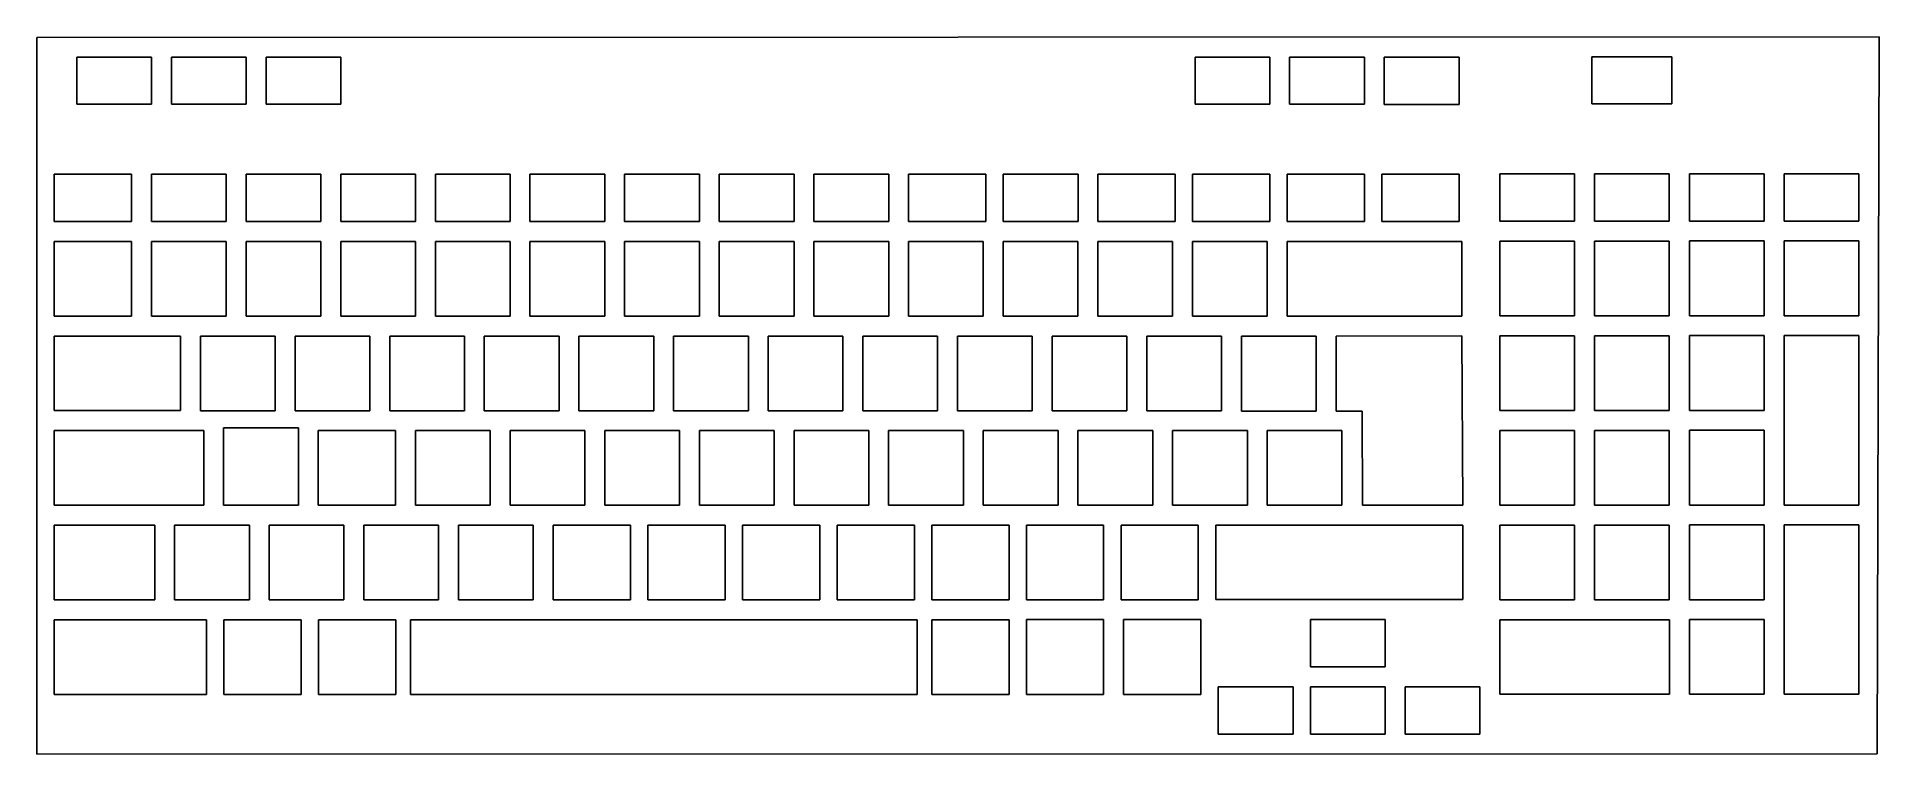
# Model space of a CAD drawing. Extents: x 0 to 369, y 0 to 144.
import ezdxf

# ---------------------------------------------------------------- set-up
doc = ezdxf.new("R2010")
doc.units = 0
doc.layers.add('Calque_2', color=7, linetype='CONTINUOUS')

msp = doc.modelspace()

# ---------------------------------------------------------------- linework, layer by layer
at = {"layer": 'Calque_2', "color": 7}
for p, q in [((0.132292, 0.132317), (0.133085, 143.442883)), ((0.133144, 143.442883), (368.558257, 143.568711)), ((368.558257, 143.568711), (368.188846, 0.198537)), ((8.097128, 139.535443), (23.053369, 139.535443)), ((8.097128, 130.079203), (8.097128, 139.535443)), ((23.053369, 139.535443), (23.053369, 130.079203)), ((27.035916, 139.535443), (41.992157, 139.535443)), ((27.035916, 130.079203), (27.035916, 139.535443)), ((41.992157, 139.535443), (41.992157, 130.079203)), ((45.974699, 139.535443), (60.930939, 139.535443)), ((45.974699, 130.079203), (45.974699, 139.535443)), ((60.930939, 139.535443), (60.930939, 130.079203)), ((231.745877, 139.535442), (246.702118, 139.535442)), ((231.745877, 130.079202), (231.745877, 139.535442)), ((246.702118, 139.535442), (246.702118, 130.079202)), ((250.669872, 139.535442), (265.626113, 139.535442)), ((250.669872, 130.079202), (250.669872, 139.535442)), ((265.626113, 139.535442), (265.626113, 130.079202)), ((269.596894, 139.506237), (284.553134, 139.506237)), ((269.596894, 130.049997), (269.596894, 139.506237)), ((284.553134, 139.506237), (284.553134, 130.049997)), ((311.128593, 139.604913), (327.083399, 139.604913)), ((311.128593, 130.150107), (311.128593, 139.604913)), ((327.083399, 139.604913), (327.083399, 130.150107)), ((23.053369, 130.079203), (8.097128, 130.079203)), ((41.992157, 130.079203), (27.035916, 130.079203)), ((60.930939, 130.079203), (45.974699, 130.079203)), ((246.702118, 130.079202), (231.745877, 130.079202)), ((265.626113, 130.079202), (250.669872, 130.079202)), ((284.553134, 130.049997), (269.596894, 130.049997)), ((327.083399, 130.150107), (311.128593, 130.150107)), ((3.601241, 116.111468), (19.056759, 116.111468)), ((3.601241, 106.65595), (3.601241, 116.111468)), ((19.056759, 116.111468), (19.056759, 106.65595)), ((23.043237, 116.111831), (37.999478, 116.111831)), ((23.043237, 106.655591), (23.043237, 116.111831)), ((37.999478, 116.111831), (37.999478, 106.655591)), ((41.970783, 116.111831), (56.927023, 116.111831)), ((41.970783, 106.655591), (41.970783, 116.111831)), ((56.927023, 116.111831), (56.927023, 106.655591)), ((60.898334, 116.111831), (75.854574, 116.111831)), ((60.898334, 106.655591), (60.898334, 116.111831)), ((75.854574, 116.111831), (75.854574, 106.655591)), ((79.825892, 116.111831), (94.782133, 116.111831)), ((79.825892, 106.655591), (79.825892, 116.111831)), ((94.782133, 116.111831), (94.782133, 106.655591)), ((98.753438, 116.111831), (113.709678, 116.111831)), ((98.753438, 106.655591), (98.753438, 116.111831)), ((113.709678, 116.111831), (113.709678, 106.655591)), ((117.68097, 116.111831), (132.637211, 116.111831)), ((117.68097, 106.655591), (117.68097, 116.111831)), ((132.637211, 116.111831), (132.637211, 106.655591)), ((136.608532, 116.111831), (151.564772, 116.111831)), ((136.608532, 106.655591), (136.608532, 116.111831)), ((151.564772, 116.111831), (151.564772, 106.655591)), ((155.536059, 116.111831), (170.492299, 116.111831)), ((155.536059, 106.655591), (155.536059, 116.111831)), ((170.492299, 116.111831), (170.492299, 106.655591)), ((174.463972, 116.11147), (189.91949, 116.11147)), ((174.463972, 106.655953), (174.463972, 116.11147)), ((189.91949, 116.11147), (189.91949, 106.655953)), ((193.391176, 116.111831), (208.347417, 116.111831)), ((193.391176, 106.655591), (193.391176, 116.111831)), ((208.347417, 116.111831), (208.347417, 106.655591)), ((212.319058, 116.11147), (227.774575, 116.11147)), ((212.319058, 106.655953), (212.319058, 116.11147)), ((227.774575, 116.11147), (227.774575, 106.655953)), ((231.246617, 116.11147), (246.702134, 116.11147)), ((231.246617, 106.655953), (231.246617, 116.11147)), ((246.702134, 116.11147), (246.702134, 106.655953)), ((250.174149, 116.082265), (265.629666, 116.082265)), ((250.174149, 106.626747), (250.174149, 116.082265)), ((265.629666, 116.082265), (265.629666, 106.626747)), ((269.112918, 116.082265), (284.568436, 116.082265)), ((269.112918, 106.626747), (269.112918, 116.082265)), ((284.568436, 116.082265), (284.568436, 106.626747)), ((292.681737, 116.174432), (307.637977, 116.174432)), ((292.681737, 106.718192), (292.681737, 116.174432)), ((307.637977, 116.174432), (307.637977, 106.718192)), ((311.620479, 116.174432), (326.57672, 116.174432)), ((311.620479, 106.718192), (311.620479, 116.174432)), ((326.57672, 116.174432), (326.57672, 106.718192)), ((330.606609, 116.18832), (345.562849, 116.18832)), ((330.606609, 106.73208), (330.606609, 116.18832)), ((345.562849, 116.18832), (345.562849, 106.73208)), ((349.53416, 116.18832), (364.4904, 116.18832)), ((349.53416, 106.73208), (349.53416, 116.18832)), ((364.4904, 116.18832), (364.4904, 106.73208)), ((19.056759, 106.65595), (3.601241, 106.65595)), ((37.999478, 106.655591), (23.043237, 106.655591)), ((56.927023, 106.655591), (41.970783, 106.655591)), ((75.854574, 106.655591), (60.898334, 106.655591)), ((94.782133, 106.655591), (79.825892, 106.655591)), ((113.709678, 106.655591), (98.753438, 106.655591)), ((132.637211, 106.655591), (117.68097, 106.655591)), ((151.564772, 106.655591), (136.608532, 106.655591)), ((170.492299, 106.655591), (155.536059, 106.655591)), ((189.91949, 106.655953), (174.463972, 106.655953)), ((208.347417, 106.655591), (193.391176, 106.655591)), ((227.774575, 106.655953), (212.319058, 106.655953)), ((246.702134, 106.655953), (231.246617, 106.655953)), ((265.629666, 106.626747), (250.174149, 106.626747)), ((284.568436, 106.626747), (269.112918, 106.626747)), ((307.637977, 106.718192), (292.681737, 106.718192)), ((326.57672, 106.718192), (311.620479, 106.718192)), ((345.562849, 106.73208), (330.606609, 106.73208)), ((364.4904, 106.73208), (349.53416, 106.73208)), ((3.606951, 102.672591), (19.05105, 102.672591)), ((3.606951, 87.728491), (3.606951, 102.672591)), ((19.05105, 102.672591), (19.05105, 87.728491)), ((23.043237, 102.673046), (37.988245, 102.673046)), ((23.043237, 87.728037), (23.043237, 102.673046)), ((37.988245, 102.673046), (37.988245, 87.728037)), ((41.970783, 102.673046), (56.915791, 102.673046)), ((41.970783, 87.728037), (41.970783, 102.673046)), ((56.915791, 102.673046), (56.915791, 87.728037)), ((60.898342, 102.673046), (75.843349, 102.673046)), ((60.898342, 87.728037), (60.898342, 102.673046)), ((75.843349, 102.673046), (75.843349, 87.728037)), ((79.825892, 102.673046), (94.7709, 102.673046)), ((79.825892, 87.728037), (79.825892, 102.673046)), ((94.7709, 102.673046), (94.7709, 87.728037)), ((98.753438, 102.673046), (113.698446, 102.673046)), ((98.753438, 87.728037), (98.753438, 102.673046)), ((113.698446, 102.673046), (113.698446, 87.728037)), ((117.68097, 102.673046), (132.625978, 102.673046)), ((117.68097, 87.728037), (117.68097, 102.673046)), ((132.625978, 102.673046), (132.625978, 87.728037)), ((136.608532, 102.673046), (151.553539, 102.673046)), ((136.608532, 87.728037), (136.608532, 102.673046)), ((151.553539, 102.673046), (151.553539, 87.728037)), ((155.536059, 102.673046), (170.481066, 102.673046)), ((155.536059, 87.728037), (155.536059, 102.673046)), ((170.481066, 102.673046), (170.481066, 87.728037)), ((174.463617, 102.673046), (189.408625, 102.673046)), ((174.463617, 87.728037), (174.463617, 102.673046)), ((189.408625, 102.673046), (189.408625, 87.728037)), ((193.391176, 102.673046), (208.336184, 102.673046)), ((193.391176, 87.728037), (193.391176, 102.673046)), ((208.336184, 102.673046), (208.336184, 87.728037)), ((212.318703, 102.673046), (227.263711, 102.673046)), ((212.318703, 87.728037), (212.318703, 102.673046)), ((227.263711, 102.673046), (227.263711, 87.728037)), ((231.246246, 102.643841), (246.191254, 102.643841)), ((231.246246, 87.698832), (231.246246, 102.643841)), ((246.191254, 102.643841), (246.191254, 87.698832)), ((250.166132, 102.651519), (285.082157, 102.651519)), ((250.166132, 87.735491), (250.166132, 102.651519)), ((285.082157, 102.651519), (285.082157, 87.735491)), ((292.692929, 102.735646), (307.637936, 102.735646)), ((292.692929, 87.790637), (292.692929, 102.735646)), ((307.637936, 102.735646), (307.637936, 87.790637)), ((311.620479, 102.735646), (326.565487, 102.735646)), ((311.620479, 87.790637), (311.620479, 102.735646)), ((326.565487, 102.735646), (326.565487, 87.790637)), ((330.606609, 102.749534), (345.551617, 102.749534)), ((330.606609, 87.804525), (330.606609, 102.749534)), ((345.551617, 102.749534), (345.551617, 87.804525)), ((349.53416, 102.749534), (364.479168, 102.749534)), ((349.53416, 87.804525), (349.53416, 102.749534)), ((364.479168, 102.749534), (364.479168, 87.804525)), ((19.05105, 87.728491), (3.606951, 87.728491)), ((37.988245, 87.728037), (23.043237, 87.728037)), ((56.915791, 87.728037), (41.970783, 87.728037)), ((75.843349, 87.728037), (60.898342, 87.728037)), ((94.7709, 87.728037), (79.825892, 87.728037)), ((113.698446, 87.728037), (98.753438, 87.728037)), ((132.625978, 87.728037), (117.68097, 87.728037)), ((151.553539, 87.728037), (136.608532, 87.728037)), ((170.481066, 87.728037), (155.536059, 87.728037)), ((189.408625, 87.728037), (174.463617, 87.728037)), ((208.336184, 87.728037), (193.391176, 87.728037)), ((227.263711, 87.728037), (212.318703, 87.728037)), ((246.191254, 87.698832), (231.246246, 87.698832)), ((285.082157, 87.735491), (250.166132, 87.735491)), ((307.637936, 87.790637), (292.692929, 87.790637)), ((326.565487, 87.790637), (311.620479, 87.790637)), ((345.551617, 87.804525), (330.606609, 87.804525)), ((364.479168, 87.804525), (349.53416, 87.804525)), ((3.621516, 83.74313), (28.856479, 83.74313)), ((3.621516, 68.828167), (3.621516, 83.74313)), ((28.856479, 83.74313), (28.856479, 68.828167)), ((32.835977, 83.74355), (47.780985, 83.74355)), ((32.835977, 68.798541), (32.835977, 83.74355)), ((47.780985, 83.74355), (47.780985, 68.798541)), ((51.763533, 83.714343), (66.708541, 83.714343)), ((51.763533, 68.769334), (51.763533, 83.714343)), ((66.708541, 83.714343), (66.708541, 68.769334)), ((70.691084, 83.714343), (85.636092, 83.714343)), ((70.691084, 68.769334), (70.691084, 83.714343)), ((85.636092, 83.714343), (85.636092, 68.769334)), ((89.618643, 83.714343), (104.563651, 83.714343)), ((89.618643, 68.769334), (89.618643, 83.714343)), ((104.563651, 83.714343), (104.563651, 68.769334)), ((108.546194, 83.714343), (123.491201, 83.714343)), ((108.546194, 68.769334), (108.546194, 83.714343)), ((123.491201, 83.714343), (123.491201, 68.769334)), ((127.473721, 83.714343), (142.418728, 83.714343)), ((127.473721, 68.769334), (127.473721, 83.714343)), ((142.418728, 83.714343), (142.418728, 68.769334)), ((146.401279, 83.714343), (161.346287, 83.714343)), ((146.401279, 68.769334), (146.401279, 83.714343)), ((161.346287, 83.714343), (161.346287, 68.769334)), ((165.328806, 83.714343), (180.273814, 83.714343)), ((165.328806, 68.769334), (165.328806, 83.714343)), ((180.273814, 83.714343), (180.273814, 68.769334)), ((184.256365, 83.714343), (199.201373, 83.714343)), ((184.256365, 68.769334), (184.256365, 83.714343)), ((199.201373, 83.714343), (199.201373, 68.769334)), ((203.183924, 83.714343), (218.128932, 83.714343)), ((203.183924, 68.769334), (203.183924, 83.714343)), ((218.128932, 83.714343), (218.128932, 68.769334)), ((222.111451, 83.714343), (237.056459, 83.714343)), ((222.111451, 68.769334), (222.111451, 83.714343)), ((237.056459, 83.714343), (237.056459, 68.769334)), ((241.038986, 83.685138), (255.983994, 83.685138)), ((241.038986, 68.740129), (241.038986, 83.685138)), ((255.983994, 83.685138), (255.983994, 68.740129)), ((259.966805, 83.684864), (285.087221, 83.752377)), ((259.966805, 83.684864), (259.966805, 68.740096)), ((285.087221, 83.752377), (285.286221, 49.935276)), ((292.692929, 83.808095), (307.637936, 83.808095)), ((292.692929, 68.863086), (292.692929, 83.808095)), ((307.637936, 83.808095), (307.637936, 68.863086)), ((311.620479, 83.808095), (326.565487, 83.808095)), ((311.620479, 68.863086), (311.620479, 83.808095)), ((326.565487, 83.808095), (326.565487, 68.863086)), ((330.606609, 83.821983), (345.551617, 83.821983)), ((330.606609, 68.876974), (330.606609, 83.821983)), ((345.551617, 83.821983), (345.551617, 68.876974)), ((349.53416, 83.821989), (364.479168, 83.821989)), ((349.53416, 49.949427), (349.53416, 83.821989)), ((364.479168, 83.821989), (364.479168, 49.949427)), ((28.856479, 68.828167), (3.621516, 68.828167)), ((47.780985, 68.798541), (32.835977, 68.798541)), ((66.708541, 68.769334), (51.763533, 68.769334)), ((85.636092, 68.769334), (70.691084, 68.769334)), ((104.563651, 68.769334), (89.618643, 68.769334)), ((123.491201, 68.769334), (108.546194, 68.769334)), ((142.418728, 68.769334), (127.473721, 68.769334)), ((161.346287, 68.769334), (146.401279, 68.769334)), ((180.273814, 68.769334), (165.328806, 68.769334)), ((199.201373, 68.769334), (184.256365, 68.769334)), ((218.128932, 68.769334), (203.183924, 68.769334)), ((237.056459, 68.769334), (222.111451, 68.769334)), ((255.983994, 68.740129), (241.038986, 68.740129)), ((259.966805, 68.740096), (265.199346, 68.740096)), ((265.199346, 68.740096), (265.221208, 49.889496)), ((307.637936, 68.863086), (292.692929, 68.863086)), ((326.565487, 68.863086), (311.620479, 68.863086)), ((345.551617, 68.876974), (330.606609, 68.876974)), ((3.617875, 64.845204), (33.540123, 64.845204)), ((3.617875, 49.922956), (3.617875, 64.845204)), ((33.540123, 64.845204), (33.540123, 49.922956)), ((37.486947, 65.39219), (52.431046, 65.39219)), ((37.486947, 49.948091), (37.486947, 65.39219)), ((52.431046, 65.39219), (52.431046, 49.948091)), ((56.41495, 64.862992), (71.85905, 64.862992)), ((56.41495, 49.918893), (56.41495, 64.862992)), ((71.85905, 64.862992), (71.85905, 49.918893)), ((75.841924, 64.863444), (90.786931, 64.863444)), ((75.841924, 49.918436), (75.841924, 64.863444)), ((90.786931, 64.863444), (90.786931, 49.918436)), ((94.769482, 64.863444), (109.71449, 64.863444)), ((94.769482, 49.918436), (94.769482, 64.863444)), ((109.71449, 64.863444), (109.71449, 49.918436)), ((113.697041, 64.863444), (128.642049, 64.863444)), ((113.697041, 49.918436), (113.697041, 64.863444)), ((128.642049, 64.863444), (128.642049, 49.918436)), ((132.624568, 64.863444), (147.569576, 64.863444)), ((132.624568, 49.918436), (132.624568, 64.863444)), ((147.569576, 64.863444), (147.569576, 49.918436)), ((151.552127, 64.863444), (166.497135, 64.863444)), ((151.552127, 49.918436), (151.552127, 64.863444)), ((166.497135, 64.863444), (166.497135, 49.918436)), ((170.479654, 64.863444), (185.424662, 64.863444)), ((170.479654, 49.918436), (170.479654, 64.863444)), ((185.424662, 64.863444), (185.424662, 49.918436)), ((189.407213, 64.863444), (204.35222, 64.863444)), ((189.407213, 49.918436), (189.407213, 64.863444)), ((204.35222, 64.863444), (204.35222, 49.918436)), ((208.334771, 64.863444), (223.279779, 64.863444)), ((208.334771, 49.918436), (208.334771, 64.863444)), ((223.279779, 64.863444), (223.279779, 49.918436)), ((227.262298, 64.863444), (242.207306, 64.863444)), ((227.262298, 49.918436), (227.262298, 64.863444)), ((242.207306, 64.863444), (242.207306, 49.918436)), ((246.189815, 64.834229), (261.134823, 64.834229)), ((246.189815, 49.88922), (246.189815, 64.834229)), ((261.134823, 64.834229), (261.134823, 49.88922)), ((292.692929, 64.880545), (307.637936, 64.880545)), ((292.692929, 49.935536), (292.692929, 64.880545)), ((307.637936, 64.880545), (307.637936, 49.935536)), ((311.620479, 64.880545), (326.565487, 64.880545)), ((311.620479, 49.935536), (311.620479, 64.880545)), ((326.565487, 64.880545), (326.565487, 49.935536)), ((330.606609, 64.894432), (345.551617, 64.894432)), ((330.606609, 49.949424), (330.606609, 64.894432)), ((345.551617, 64.894432), (345.551617, 49.949424)), ((33.540123, 49.922956), (3.617875, 49.922956)), ((52.431046, 49.948091), (37.486947, 49.948091)), ((71.85905, 49.918893), (56.41495, 49.918893)), ((90.786931, 49.918436), (75.841924, 49.918436)), ((109.71449, 49.918436), (94.769482, 49.918436)), ((128.642049, 49.918436), (113.697041, 49.918436)), ((147.569576, 49.918436), (132.624568, 49.918436)), ((166.497135, 49.918436), (151.552127, 49.918436)), ((185.424662, 49.918436), (170.479654, 49.918436)), ((204.35222, 49.918436), (189.407213, 49.918436)), ((223.279779, 49.918436), (208.334771, 49.918436)), ((242.207306, 49.918436), (227.262298, 49.918436)), ((261.134823, 49.88922), (246.189815, 49.88922)), ((265.221208, 49.889496), (285.286221, 49.935276)), ((307.637936, 49.935536), (292.692929, 49.935536)), ((326.565487, 49.935536), (311.620479, 49.935536)), ((345.551617, 49.949424), (330.606609, 49.949424)), ((364.479168, 49.949427), (349.53416, 49.949427)), ((3.610867, 45.944628), (23.697132, 45.944628)), ((3.610867, 31.008361), (3.610867, 45.944628)), ((23.697132, 45.944628), (23.697132, 31.008361)), ((27.682613, 45.95297), (42.627621, 45.95297)), ((27.682613, 31.007961), (27.682613, 45.95297)), ((42.627621, 45.95297), (42.627621, 31.007961)), ((46.610164, 45.95297), (61.555172, 45.95297)), ((46.610164, 31.007961), (46.610164, 45.95297)), ((61.555172, 45.95297), (61.555172, 31.007961)), ((65.537723, 45.95297), (80.482731, 45.95297)), ((65.537723, 31.007961), (65.537723, 45.95297)), ((80.482731, 45.95297), (80.482731, 31.007961)), ((84.465266, 45.95297), (99.410274, 45.95297)), ((84.465266, 31.007961), (84.465266, 45.95297)), ((99.410274, 45.95297), (99.410274, 31.007961)), ((103.393277, 45.952517), (118.837376, 45.952517)), ((103.393277, 31.008418), (103.393277, 45.952517)), ((118.837376, 45.952517), (118.837376, 31.008418)), ((122.320836, 45.952517), (137.764935, 45.952517)), ((122.320836, 31.008418), (122.320836, 45.952517)), ((137.764935, 45.952517), (137.764935, 31.008418)), ((141.248363, 45.952517), (156.692462, 45.952517)), ((141.248363, 31.008418), (141.248363, 45.952517)), ((156.692462, 45.952517), (156.692462, 31.008418)), ((160.175906, 45.952517), (175.620005, 45.952517)), ((160.175906, 31.008418), (160.175906, 45.952517)), ((175.620005, 45.952517), (175.620005, 31.008418)), ((179.103467, 45.952517), (194.547566, 45.952517)), ((179.103467, 31.008418), (179.103467, 45.952517)), ((194.547566, 45.952517), (194.547566, 31.008418)), ((198.030992, 45.952517), (213.475091, 45.952517)), ((198.030992, 31.008418), (198.030992, 45.952517)), ((213.475091, 45.952517), (213.475091, 31.008418)), ((216.958553, 45.952517), (232.402652, 45.952517)), ((216.958553, 31.008418), (216.958553, 45.952517)), ((232.402652, 45.952517), (232.402652, 31.008418)), ((235.886437, 45.952211), (285.286606, 45.952211)), ((235.886437, 31.05204), (235.886437, 45.952211)), ((285.286606, 45.952211), (285.286606, 31.05204)), ((292.692929, 45.952994), (307.637936, 45.952994)), ((292.692929, 31.007985), (292.692929, 45.952994)), ((307.637936, 45.952994), (307.637936, 31.007985)), ((311.620479, 45.952994), (326.565487, 45.952994)), ((311.620479, 31.007985), (311.620479, 45.952994)), ((326.565487, 45.952994), (326.565487, 31.007985)), ((330.606609, 45.966882), (345.551617, 45.966882)), ((330.606609, 31.021873), (330.606609, 45.966882)), ((345.551617, 45.966882), (345.551617, 31.021873)), ((349.53416, 45.966882), (364.479168, 45.966882)), ((349.53416, 12.09432), (349.53416, 45.966882)), ((364.479168, 45.966882), (364.479168, 12.09432)), ((23.697132, 31.008361), (3.610867, 31.008361)), ((42.627621, 31.007961), (27.682613, 31.007961)), ((61.555172, 31.007961), (46.610164, 31.007961)), ((80.482731, 31.007961), (65.537723, 31.007961)), ((99.410274, 31.007961), (84.465266, 31.007961)), ((118.837376, 31.008418), (103.393277, 31.008418)), ((137.764935, 31.008418), (122.320836, 31.008418)), ((156.692462, 31.008418), (141.248363, 31.008418)), ((175.620005, 31.008418), (160.175906, 31.008418)), ((194.547566, 31.008418), (179.103467, 31.008418)), ((213.475091, 31.008418), (198.030992, 31.008418)), ((232.402652, 31.008418), (216.958553, 31.008418)), ((285.286606, 31.05204), (235.886437, 31.05204)), ((307.637936, 31.007985), (292.692929, 31.007985)), ((326.565487, 31.007985), (311.620479, 31.007985)), ((345.551617, 31.021873), (330.606609, 31.021873)), ((3.618198, 27.014897), (34.039802, 27.014897)), ((3.618198, 12.093292), (3.618198, 27.014897)), ((34.039802, 27.014897), (34.039802, 12.093292)), ((37.525947, 27.01477), (52.970046, 27.01477)), ((37.525947, 12.07067), (37.525947, 27.01477)), ((52.970046, 27.01477), (52.970046, 12.07067)), ((56.45295, 26.985562), (71.897049, 26.985562)), ((56.45295, 12.041463), (56.45295, 26.985562)), ((71.897049, 26.985562), (71.897049, 12.041463)), ((74.888161, 27.007478), (176.165944, 27.007478)), ((74.888161, 12.049035), (74.888161, 27.007478)), ((176.165944, 27.007478), (176.165944, 12.049035)), ((194.5473, 27.024449), (179.103279, 27.024449)), ((179.103279, 27.024449), (179.103279, 27.024449)), ((198.031396, 27.025419), (213.475496, 27.025419)), ((198.031396, 12.08132), (198.031396, 27.025419)), ((213.475496, 27.025419), (213.475496, 12.08132)), ((217.458957, 27.024967), (232.903056, 27.024967)), ((217.458957, 12.080867), (217.458957, 27.024967)), ((232.903056, 27.024967), (232.903056, 12.080867)), ((254.824439, 27.054624), (269.780679, 27.054624)), ((254.824439, 17.598384), (254.824439, 27.054624)), ((269.780679, 27.054624), (269.780679, 17.598384)), ((292.706819, 27.011555), (326.624053, 27.011555)), ((292.706819, 12.094321), (292.706819, 27.011555)), ((326.624053, 27.011555), (326.624053, 12.094321)), ((330.606609, 27.039331), (345.551617, 27.039331)), ((330.606609, 12.094322), (330.606609, 27.039331)), ((345.551617, 27.039331), (345.551617, 12.094322)), ((179.102763, 25.428681), (179.102763, 13.676426)), ((194.5473, 13.676426), (194.5473, 25.428681)), ((269.780679, 17.598384), (254.824439, 17.598384)), ((34.039802, 12.093292), (3.618198, 12.093292)), ((52.970046, 12.07067), (37.525947, 12.07067)), ((71.897049, 12.041463), (56.45295, 12.041463)), ((176.165944, 12.049035), (74.888161, 12.049035)), ((179.103279, 12.080658), (194.5473, 12.080658)), ((213.475496, 12.08132), (198.031396, 12.08132)), ((232.903056, 12.080867), (217.458957, 12.080867)), ((236.385891, 13.615844), (251.342132, 13.615844)), ((236.385891, 4.159603), (236.385891, 13.615844)), ((251.342132, 13.615844), (251.342132, 4.159603)), ((254.824439, 13.615844), (269.780679, 13.615844)), ((254.824439, 4.159603), (254.824439, 13.615844)), ((269.780679, 13.615844), (269.780679, 4.159603)), ((273.763208, 13.615844), (288.719449, 13.615844)), ((273.763208, 4.159603), (273.763208, 13.615844)), ((288.719449, 13.615844), (288.719449, 4.159603)), ((326.624053, 12.094321), (292.706819, 12.094321)), ((345.551617, 12.094322), (330.606609, 12.094322)), ((364.479168, 12.09432), (349.53416, 12.09432)), ((251.342132, 4.159603), (236.385891, 4.159603)), ((269.780679, 4.159603), (254.824439, 4.159603)), ((288.719449, 4.159603), (273.763208, 4.159603)), ((368.188846, 0.198537), (0.132292, 0.132317))]:
    msp.add_line(p, q, dxfattribs=at)
for points in [[(179.103279, 27.024449), (179.103263, 27.024449), (179.102763, 26.312733), (179.102763, 25.428681)], [(194.5473, 25.428681), (194.5473, 26.312733), (194.547315, 27.024449), (194.5473, 27.024449)], [(179.102763, 13.676426), (179.102763, 12.792374), (179.103263, 12.080658), (179.103279, 12.080658)], [(194.5473, 12.080658), (194.547315, 12.080658), (194.5473, 12.792374), (194.5473, 13.676426)]]:
    msp.add_open_spline(points, degree=3, dxfattribs=at)

doc.saveas('drawing.dxf')
